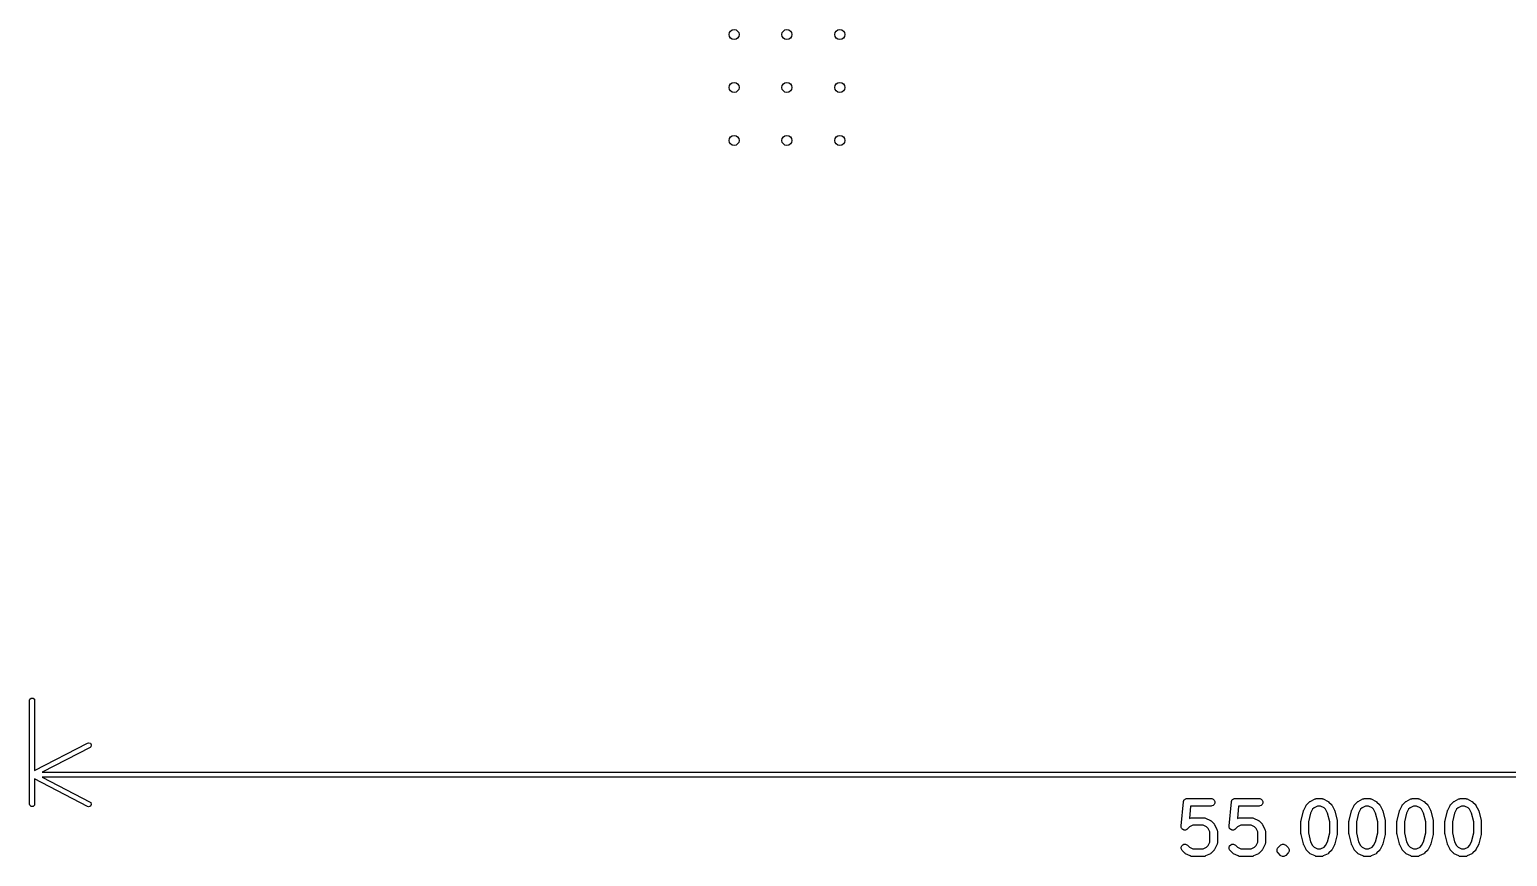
# Model space of a CAD drawing. Extents: x 5.31 to 7.6, y -5.23 to -3.91.
# Drawn here: x 5.308 to 6.463, y -5.233 to -4.586 of the extents above; entities that cross this region are included whole.
import ezdxf

# ---------------------------------------------------------------- set-up
doc = ezdxf.new("R2010")
doc.units = 0
doc.header["$MEASUREMENT"] = 0
doc.layers.add('BLACK', color=7, linetype='CONTINUOUS')

msp = doc.modelspace()

# ---------------------------------------------------------------- linework, layer by layer
at = {"layer": 'BLACK', "linetype": 'CONTINUOUS'}
for p, q in [((5.308, -5.1108), (5.3082, -5.11)), ((5.308, -5.1921), (5.308, -5.1108)), ((5.3082, -5.11), (5.3092, -5.109)), ((5.3092, -5.109), (5.3108, -5.109)), ((5.3108, -5.109), (5.3118, -5.11)), ((5.3118, -5.11), (5.312, -5.1108)), ((5.312, -5.1108), (5.312, -5.1658)), ((5.312, -5.1658), (5.3534, -5.1442)), ((5.3553, -5.1477), (5.318, -5.167)), ((5.3534, -5.1442), (5.3542, -5.144)), ((5.3542, -5.144), (5.3556, -5.1444)), ((5.3559, -5.1472), (5.3553, -5.1477)), ((5.3556, -5.1444), (5.3563, -5.1457)), ((5.3563, -5.1457), (5.3559, -5.1472)), ((5.3534, -5.1938), (5.312, -5.1722)), ((5.312, -5.1722), (5.312, -5.1921)), ((5.318, -5.167), (7.4673, -5.167)), ((7.4673, -5.171), (5.318, -5.171)), ((5.318, -5.171), (5.3553, -5.1903)), ((5.3082, -5.1928), (5.308, -5.1921)), ((5.3092, -5.1939), (5.3082, -5.1928)), ((5.3108, -5.1939), (5.3092, -5.1939)), ((5.3118, -5.1928), (5.3108, -5.1939)), ((5.312, -5.1921), (5.3118, -5.1928)), ((5.3542, -5.194), (5.3534, -5.1938)), ((5.3556, -5.1936), (5.3542, -5.194)), ((5.3553, -5.1903), (5.3559, -5.1908)), ((5.3563, -5.1923), (5.3556, -5.1936)), ((5.3559, -5.1908), (5.3563, -5.1923)), ((6.2079, -5.209), (6.2098, -5.1902)), ((6.2098, -5.1899), (6.2099, -5.1897)), ((6.2098, -5.19), (6.2098, -5.1899)), ((6.2098, -5.1902), (6.2098, -5.19)), ((6.2098, -5.19), (6.2098, -5.19)), ((6.2099, -5.1897), (6.2101, -5.1893)), ((6.2101, -5.1893), (6.2102, -5.1889)), ((6.2102, -5.1889), (6.2103, -5.1888)), ((6.2103, -5.1888), (6.2104, -5.1887)), ((6.2104, -5.1887), (6.2108, -5.1884)), ((6.2108, -5.1884), (6.2111, -5.1881)), ((6.2111, -5.1881), (6.2112, -5.188)), ((6.2112, -5.188), (6.2113, -5.1879)), ((6.2113, -5.1879), (6.2117, -5.1878)), ((6.2117, -5.1878), (6.2121, -5.1876)), ((6.2121, -5.1876), (6.2123, -5.1876)), ((6.2123, -5.1876), (6.2124, -5.1876)), ((6.2124, -5.1876), (6.2125, -5.1876)), ((6.2125, -5.1876), (6.2127, -5.1876)), ((6.2127, -5.1876), (6.2314, -5.1876)), ((6.2154, -5.1935), (6.2144, -5.2033)), ((6.2314, -5.1935), (6.2154, -5.1935)), ((6.2314, -5.1876), (6.232, -5.1876)), ((6.232, -5.1934), (6.2314, -5.1935)), ((6.232, -5.1876), (6.2331, -5.1881)), ((6.2331, -5.193), (6.232, -5.1934)), ((6.2331, -5.1881), (6.2339, -5.1889)), ((6.2339, -5.1922), (6.2331, -5.193)), ((6.2339, -5.1889), (6.2343, -5.19)), ((6.2343, -5.1911), (6.2339, -5.1922)), ((6.2343, -5.19), (6.2343, -5.1911)), ((6.2454, -5.209), (6.2473, -5.1902)), ((6.2473, -5.1899), (6.2474, -5.1897)), ((6.2473, -5.19), (6.2473, -5.1899)), ((6.2473, -5.1902), (6.2473, -5.19)), ((6.2473, -5.19), (6.2473, -5.19)), ((6.2474, -5.1897), (6.2476, -5.1893)), ((6.2476, -5.1893), (6.2477, -5.1889)), ((6.2477, -5.1889), (6.2478, -5.1888)), ((6.2478, -5.1888), (6.2479, -5.1887)), ((6.2479, -5.1887), (6.2482, -5.1884)), ((6.2482, -5.1884), (6.2486, -5.1881)), ((6.2486, -5.1881), (6.2487, -5.188)), ((6.2487, -5.188), (6.2488, -5.1879)), ((6.2488, -5.1879), (6.2492, -5.1878)), ((6.2492, -5.1878), (6.2496, -5.1876)), ((6.2496, -5.1876), (6.2498, -5.1876)), ((6.2498, -5.1876), (6.2499, -5.1876)), ((6.2499, -5.1876), (6.25, -5.1876)), ((6.25, -5.1876), (6.2502, -5.1876)), ((6.2502, -5.1876), (6.2689, -5.1876)), ((6.2529, -5.1935), (6.2519, -5.2033)), ((6.2689, -5.1935), (6.2529, -5.1935)), ((6.2689, -5.1876), (6.2695, -5.1876)), ((6.2695, -5.1934), (6.2689, -5.1935)), ((6.2695, -5.1876), (6.2706, -5.1881)), ((6.2706, -5.193), (6.2695, -5.1934)), ((6.2706, -5.1881), (6.2714, -5.1889)), ((6.2714, -5.1922), (6.2706, -5.193)), ((6.2714, -5.1889), (6.2718, -5.19)), ((6.2718, -5.1911), (6.2714, -5.1922)), ((6.2718, -5.19), (6.2718, -5.1911)), ((6.3036, -5.1973), (6.3037, -5.197)), ((6.3036, -5.1973), (6.3036, -5.1973)), ((6.3037, -5.197), (6.3038, -5.1968)), ((6.3038, -5.1967), (6.3057, -5.193)), ((6.3038, -5.1968), (6.3038, -5.1967)), ((6.3038, -5.1968), (6.3038, -5.1968)), ((6.3057, -5.193), (6.3058, -5.1927)), ((6.3058, -5.1927), (6.3059, -5.1926)), ((6.3059, -5.1926), (6.306, -5.1925)), ((6.3059, -5.1926), (6.3059, -5.1926)), ((6.306, -5.1924), (6.3062, -5.1922)), ((6.306, -5.1925), (6.306, -5.1924)), ((6.3062, -5.1922), (6.3081, -5.1903)), ((6.3081, -5.1903), (6.3083, -5.1901)), ((6.3083, -5.1901), (6.3084, -5.1901)), ((6.3084, -5.1901), (6.3085, -5.19)), ((6.3085, -5.19), (6.3086, -5.1899)), ((6.3085, -5.19), (6.3085, -5.19)), ((6.3086, -5.1899), (6.3089, -5.1898)), ((6.3089, -5.1898), (6.3126, -5.1879)), ((6.3107, -5.196), (6.3092, -5.1991)), ((6.3119, -5.1948), (6.3107, -5.196)), ((6.3146, -5.1935), (6.3119, -5.1948)), ((6.3126, -5.1879), (6.3132, -5.1877)), ((6.3132, -5.1877), (6.3133, -5.1877)), ((6.3133, -5.1877), (6.3134, -5.1876)), ((6.3134, -5.1876), (6.3139, -5.1876)), ((6.3139, -5.1876), (6.3177, -5.1876)), ((6.317, -5.1935), (6.3146, -5.1935)), ((6.3197, -5.1948), (6.317, -5.1935)), ((6.3177, -5.1876), (6.3183, -5.1876)), ((6.3183, -5.1876), (6.3184, -5.1877)), ((6.3184, -5.1877), (6.3185, -5.1877)), ((6.3185, -5.1877), (6.319, -5.1879)), ((6.319, -5.1879), (6.3228, -5.1898)), ((6.3209, -5.196), (6.3197, -5.1948)), ((6.3224, -5.1991), (6.3209, -5.196)), ((6.3228, -5.1898), (6.323, -5.1899)), ((6.323, -5.1899), (6.3231, -5.19)), ((6.3231, -5.19), (6.3232, -5.19)), ((6.3232, -5.19), (6.3232, -5.1901)), ((6.3232, -5.1901), (6.3233, -5.1901)), ((6.3233, -5.1901), (6.3235, -5.1903)), ((6.3235, -5.1903), (6.3254, -5.1922)), ((6.3254, -5.1922), (6.3256, -5.1924)), ((6.3256, -5.1924), (6.3256, -5.1925)), ((6.3256, -5.1925), (6.3257, -5.1926)), ((6.3257, -5.1926), (6.3258, -5.1926)), ((6.3258, -5.1926), (6.3258, -5.1927)), ((6.3258, -5.1927), (6.326, -5.193)), ((6.326, -5.193), (6.3278, -5.1967)), ((6.3278, -5.1967), (6.3278, -5.1968)), ((6.3278, -5.1968), (6.3279, -5.1968)), ((6.3279, -5.1968), (6.3279, -5.197)), ((6.3279, -5.197), (6.328, -5.1973)), ((6.328, -5.1973), (6.328, -5.1973)), ((6.3411, -5.1973), (6.3412, -5.197)), ((6.3411, -5.1973), (6.3411, -5.1973)), ((6.3412, -5.197), (6.3413, -5.1968)), ((6.3413, -5.1967), (6.3432, -5.193)), ((6.3413, -5.1968), (6.3413, -5.1967)), ((6.3413, -5.1968), (6.3413, -5.1968)), ((6.3432, -5.193), (6.3433, -5.1927)), ((6.3433, -5.1927), (6.3434, -5.1926)), ((6.3434, -5.1926), (6.3435, -5.1925)), ((6.3434, -5.1926), (6.3434, -5.1926)), ((6.3435, -5.1924), (6.3437, -5.1922)), ((6.3435, -5.1925), (6.3435, -5.1924)), ((6.3437, -5.1922), (6.3456, -5.1903)), ((6.3456, -5.1903), (6.3458, -5.1901)), ((6.3458, -5.1901), (6.3459, -5.1901)), ((6.3459, -5.1901), (6.346, -5.19)), ((6.346, -5.19), (6.3461, -5.1899)), ((6.346, -5.19), (6.346, -5.19)), ((6.3461, -5.1899), (6.3464, -5.1898)), ((6.3464, -5.1898), (6.3501, -5.1879)), ((6.3482, -5.196), (6.3467, -5.1991)), ((6.3494, -5.1948), (6.3482, -5.196)), ((6.3521, -5.1935), (6.3494, -5.1948)), ((6.3501, -5.1879), (6.3507, -5.1877)), ((6.3507, -5.1877), (6.3508, -5.1877)), ((6.3508, -5.1877), (6.3509, -5.1876)), ((6.3509, -5.1876), (6.3514, -5.1876)), ((6.3514, -5.1876), (6.3552, -5.1876)), ((6.3545, -5.1935), (6.3521, -5.1935)), ((6.3572, -5.1948), (6.3545, -5.1935)), ((6.3552, -5.1876), (6.3558, -5.1876)), ((6.3558, -5.1876), (6.3559, -5.1877)), ((6.3559, -5.1877), (6.356, -5.1877)), ((6.356, -5.1877), (6.3565, -5.1879)), ((6.3565, -5.1879), (6.3603, -5.1898)), ((6.3584, -5.196), (6.3572, -5.1948)), ((6.3599, -5.1991), (6.3584, -5.196)), ((6.3603, -5.1898), (6.3605, -5.1899)), ((6.3605, -5.1899), (6.3606, -5.19)), ((6.3606, -5.19), (6.3607, -5.19)), ((6.3607, -5.19), (6.3607, -5.1901)), ((6.3607, -5.1901), (6.3608, -5.1901)), ((6.3608, -5.1901), (6.361, -5.1903)), ((6.361, -5.1903), (6.3629, -5.1922)), ((6.3629, -5.1922), (6.3631, -5.1924)), ((6.3631, -5.1924), (6.3631, -5.1925)), ((6.3631, -5.1925), (6.3632, -5.1926)), ((6.3632, -5.1926), (6.3633, -5.1926)), ((6.3633, -5.1926), (6.3633, -5.1927)), ((6.3633, -5.1927), (6.3634, -5.193)), ((6.3634, -5.193), (6.3653, -5.1967)), ((6.3653, -5.1967), (6.3653, -5.1968)), ((6.3653, -5.1968), (6.3654, -5.1968)), ((6.3654, -5.1968), (6.3654, -5.197)), ((6.3654, -5.197), (6.3655, -5.1973)), ((6.3655, -5.1973), (6.3655, -5.1973)), ((6.3786, -5.1973), (6.3787, -5.197)), ((6.3786, -5.1973), (6.3786, -5.1973)), ((6.3787, -5.197), (6.3788, -5.1968)), ((6.3788, -5.1967), (6.3807, -5.193)), ((6.3788, -5.1968), (6.3788, -5.1967)), ((6.3788, -5.1968), (6.3788, -5.1968)), ((6.3807, -5.193), (6.3808, -5.1927)), ((6.3808, -5.1927), (6.3808, -5.1926)), ((6.3808, -5.1926), (6.3809, -5.1926)), ((6.3809, -5.1926), (6.381, -5.1925)), ((6.381, -5.1924), (6.3812, -5.1922)), ((6.381, -5.1925), (6.381, -5.1924)), ((6.3812, -5.1922), (6.3831, -5.1903)), ((6.3831, -5.1903), (6.3833, -5.1901)), ((6.3833, -5.1901), (6.3834, -5.1901)), ((6.3834, -5.1901), (6.3835, -5.19)), ((6.3835, -5.19), (6.3836, -5.1899)), ((6.3835, -5.19), (6.3835, -5.19)), ((6.3836, -5.1899), (6.3839, -5.1898)), ((6.3839, -5.1898), (6.3876, -5.1879)), ((6.3857, -5.196), (6.3842, -5.1991)), ((6.3869, -5.1948), (6.3857, -5.196)), ((6.3896, -5.1935), (6.3869, -5.1948)), ((6.3876, -5.1879), (6.3881, -5.1877)), ((6.3881, -5.1877), (6.3883, -5.1877)), ((6.3883, -5.1877), (6.3884, -5.1876)), ((6.3884, -5.1876), (6.3889, -5.1876)), ((6.3889, -5.1876), (6.3927, -5.1876)), ((6.392, -5.1935), (6.3896, -5.1935)), ((6.3947, -5.1948), (6.392, -5.1935)), ((6.3927, -5.1876), (6.3933, -5.1876)), ((6.3933, -5.1876), (6.3934, -5.1877)), ((6.3934, -5.1877), (6.3935, -5.1877)), ((6.3935, -5.1877), (6.394, -5.1879)), ((6.394, -5.1879), (6.3977, -5.1898)), ((6.3959, -5.196), (6.3947, -5.1948)), ((6.3974, -5.1991), (6.3959, -5.196)), ((6.3977, -5.1898), (6.398, -5.1899)), ((6.398, -5.1899), (6.3981, -5.19)), ((6.3981, -5.19), (6.3981, -5.19)), ((6.3981, -5.19), (6.3982, -5.1901)), ((6.3982, -5.1901), (6.3983, -5.1901)), ((6.3983, -5.1901), (6.3985, -5.1903)), ((6.3985, -5.1903), (6.4004, -5.1922)), ((6.4004, -5.1922), (6.4006, -5.1924)), ((6.4006, -5.1924), (6.4006, -5.1925)), ((6.4006, -5.1925), (6.4007, -5.1926)), ((6.4007, -5.1926), (6.4008, -5.1926)), ((6.4008, -5.1926), (6.4008, -5.1927)), ((6.4008, -5.1927), (6.4009, -5.193)), ((6.4009, -5.193), (6.4028, -5.1967)), ((6.4028, -5.1967), (6.4028, -5.1968)), ((6.4028, -5.1968), (6.4028, -5.1968)), ((6.4028, -5.1968), (6.4029, -5.197)), ((6.4029, -5.197), (6.403, -5.1973)), ((6.403, -5.1973), (6.403, -5.1973)), ((6.4161, -5.1973), (6.4162, -5.197)), ((6.4161, -5.1973), (6.4161, -5.1973)), ((6.4162, -5.197), (6.4163, -5.1968)), ((6.4163, -5.1967), (6.4182, -5.193)), ((6.4163, -5.1968), (6.4163, -5.1967)), ((6.4163, -5.1968), (6.4163, -5.1968)), ((6.4182, -5.193), (6.4183, -5.1927)), ((6.4183, -5.1927), (6.4183, -5.1926)), ((6.4183, -5.1926), (6.4184, -5.1926)), ((6.4184, -5.1926), (6.4185, -5.1925)), ((6.4185, -5.1924), (6.4187, -5.1922)), ((6.4185, -5.1925), (6.4185, -5.1924)), ((6.4187, -5.1922), (6.4206, -5.1903)), ((6.4206, -5.1903), (6.4208, -5.1901)), ((6.4208, -5.1901), (6.4209, -5.1901)), ((6.4209, -5.1901), (6.421, -5.19)), ((6.421, -5.19), (6.4211, -5.1899)), ((6.421, -5.19), (6.421, -5.19)), ((6.4211, -5.1899), (6.4214, -5.1898)), ((6.4214, -5.1898), (6.4251, -5.1879)), ((6.4232, -5.196), (6.4217, -5.1991)), ((6.4244, -5.1948), (6.4232, -5.196)), ((6.4271, -5.1935), (6.4244, -5.1948)), ((6.4251, -5.1879), (6.4256, -5.1877)), ((6.4256, -5.1877), (6.4257, -5.1877)), ((6.4257, -5.1877), (6.4258, -5.1876)), ((6.4258, -5.1876), (6.4264, -5.1876)), ((6.4264, -5.1876), (6.4302, -5.1876)), ((6.4295, -5.1935), (6.4271, -5.1935)), ((6.4322, -5.1948), (6.4295, -5.1935)), ((6.4302, -5.1876), (6.4307, -5.1876)), ((6.4307, -5.1876), (6.4308, -5.1877)), ((6.4308, -5.1877), (6.431, -5.1877)), ((6.431, -5.1877), (6.4315, -5.1879)), ((6.4315, -5.1879), (6.4352, -5.1898)), ((6.4334, -5.196), (6.4322, -5.1948)), ((6.4349, -5.1991), (6.4334, -5.196)), ((6.4352, -5.1898), (6.4355, -5.1899)), ((6.4355, -5.1899), (6.4356, -5.19)), ((6.4356, -5.19), (6.4356, -5.19)), ((6.4356, -5.19), (6.4357, -5.1901)), ((6.4357, -5.1901), (6.4358, -5.1901)), ((6.4358, -5.1901), (6.436, -5.1903)), ((6.436, -5.1903), (6.4379, -5.1922)), ((6.4379, -5.1922), (6.4381, -5.1924)), ((6.4381, -5.1924), (6.4381, -5.1925)), ((6.4381, -5.1925), (6.4382, -5.1926)), ((6.4382, -5.1926), (6.4383, -5.1926)), ((6.4383, -5.1926), (6.4383, -5.1927)), ((6.4383, -5.1927), (6.4384, -5.193)), ((6.4384, -5.193), (6.4403, -5.1967)), ((6.4403, -5.1967), (6.4403, -5.1968)), ((6.4403, -5.1968), (6.4403, -5.1968)), ((6.4403, -5.1968), (6.4404, -5.197)), ((6.4404, -5.197), (6.4405, -5.1973)), ((6.4405, -5.1973), (6.4405, -5.1973)), ((6.2144, -5.2033), (6.2151, -5.2029)), ((6.2171, -5.2085), (6.2144, -5.2098)), ((6.2151, -5.2029), (6.2157, -5.2027)), ((6.2157, -5.2027), (6.2158, -5.2027)), ((6.2158, -5.2027), (6.2159, -5.2026)), ((6.2159, -5.2026), (6.2164, -5.2026)), ((6.2164, -5.2026), (6.2258, -5.2026)), ((6.2251, -5.2085), (6.2171, -5.2085)), ((6.2278, -5.2098), (6.2251, -5.2085)), ((6.2258, -5.2026), (6.2264, -5.2026)), ((6.2264, -5.2026), (6.2265, -5.2027)), ((6.2265, -5.2027), (6.2266, -5.2027)), ((6.2266, -5.2027), (6.2271, -5.2029)), ((6.2271, -5.2029), (6.2309, -5.2048)), ((6.2309, -5.2048), (6.2311, -5.2049)), ((6.2311, -5.2049), (6.2312, -5.205)), ((6.2312, -5.205), (6.2313, -5.205)), ((6.2313, -5.205), (6.2314, -5.2051)), ((6.2314, -5.2051), (6.2314, -5.2051)), ((6.2314, -5.2051), (6.2317, -5.2053)), ((6.2317, -5.2053), (6.2335, -5.2072)), ((6.2335, -5.2072), (6.2337, -5.2074)), ((6.2337, -5.2074), (6.2338, -5.2075)), ((6.2338, -5.2075), (6.2338, -5.2076)), ((6.2338, -5.2076), (6.2339, -5.2076)), ((6.2339, -5.2076), (6.2339, -5.2077)), ((6.2339, -5.2077), (6.2341, -5.208)), ((6.2341, -5.208), (6.236, -5.2117)), ((6.2519, -5.2033), (6.2526, -5.2029)), ((6.2546, -5.2085), (6.2519, -5.2098)), ((6.2526, -5.2029), (6.2532, -5.2027)), ((6.2532, -5.2027), (6.2533, -5.2027)), ((6.2533, -5.2027), (6.2534, -5.2026)), ((6.2534, -5.2026), (6.2539, -5.2026)), ((6.2539, -5.2026), (6.2633, -5.2026)), ((6.2626, -5.2085), (6.2546, -5.2085)), ((6.2653, -5.2098), (6.2626, -5.2085)), ((6.2633, -5.2026), (6.2639, -5.2026)), ((6.2639, -5.2026), (6.264, -5.2027)), ((6.264, -5.2027), (6.2641, -5.2027)), ((6.2641, -5.2027), (6.2646, -5.2029)), ((6.2646, -5.2029), (6.2684, -5.2048)), ((6.2684, -5.2048), (6.2686, -5.2049)), ((6.2686, -5.2049), (6.2687, -5.205)), ((6.2687, -5.205), (6.2688, -5.205)), ((6.2688, -5.205), (6.2689, -5.2051)), ((6.2689, -5.2051), (6.2689, -5.2051)), ((6.2689, -5.2051), (6.2692, -5.2053)), ((6.2692, -5.2053), (6.271, -5.2072)), ((6.271, -5.2072), (6.2712, -5.2074)), ((6.2712, -5.2074), (6.2713, -5.2075)), ((6.2713, -5.2075), (6.2713, -5.2076)), ((6.2713, -5.2076), (6.2714, -5.2076)), ((6.2714, -5.2076), (6.2714, -5.2077)), ((6.2714, -5.2077), (6.2716, -5.208)), ((6.2716, -5.208), (6.2735, -5.2117)), ((6.3016, -5.2052), (6.3017, -5.205)), ((6.3016, -5.2054), (6.3016, -5.2052)), ((6.3016, -5.2055), (6.3016, -5.2054)), ((6.3016, -5.2054), (6.3016, -5.2054)), ((6.3016, -5.2149), (6.3016, -5.2055)), ((6.3017, -5.2048), (6.3036, -5.1973)), ((6.3017, -5.2049), (6.3017, -5.2048)), ((6.3017, -5.205), (6.3017, -5.2049)), ((6.3036, -5.1973), (6.3036, -5.1973)), ((6.3092, -5.1991), (6.3075, -5.2059)), ((6.3075, -5.2059), (6.3075, -5.2145)), ((6.3241, -5.2059), (6.3224, -5.1991)), ((6.3241, -5.2145), (6.3241, -5.2059)), ((6.328, -5.1973), (6.3281, -5.1973)), ((6.3281, -5.1973), (6.3299, -5.2048)), ((6.3299, -5.2048), (6.3299, -5.2049)), ((6.3299, -5.2049), (6.33, -5.205)), ((6.33, -5.205), (6.33, -5.2052)), ((6.33, -5.2052), (6.33, -5.2054)), ((6.33, -5.2054), (6.33, -5.2054)), ((6.33, -5.2054), (6.33, -5.2055)), ((6.33, -5.2055), (6.33, -5.2149)), ((6.3391, -5.2052), (6.3392, -5.205)), ((6.3391, -5.2054), (6.3391, -5.2052)), ((6.3391, -5.2055), (6.3391, -5.2054)), ((6.3391, -5.2054), (6.3391, -5.2054)), ((6.3391, -5.2149), (6.3391, -5.2055)), ((6.3392, -5.2048), (6.3411, -5.1973)), ((6.3392, -5.2049), (6.3392, -5.2048)), ((6.3392, -5.205), (6.3392, -5.2049)), ((6.3411, -5.1973), (6.3411, -5.1973)), ((6.3467, -5.1991), (6.345, -5.2059)), ((6.345, -5.2059), (6.345, -5.2145)), ((6.3616, -5.2059), (6.3599, -5.1991)), ((6.3616, -5.2145), (6.3616, -5.2059)), ((6.3655, -5.1973), (6.3655, -5.1973)), ((6.3655, -5.1973), (6.3674, -5.2048)), ((6.3674, -5.2048), (6.3674, -5.2049)), ((6.3674, -5.2049), (6.3675, -5.205)), ((6.3675, -5.205), (6.3675, -5.2052)), ((6.3675, -5.2052), (6.3675, -5.2054)), ((6.3675, -5.2054), (6.3675, -5.2054)), ((6.3675, -5.2054), (6.3675, -5.2055)), ((6.3675, -5.2055), (6.3675, -5.2149)), ((6.3766, -5.2052), (6.3767, -5.205)), ((6.3766, -5.2054), (6.3766, -5.2052)), ((6.3766, -5.2055), (6.3766, -5.2054)), ((6.3766, -5.2054), (6.3766, -5.2054)), ((6.3766, -5.2149), (6.3766, -5.2055)), ((6.3767, -5.2048), (6.3786, -5.1973)), ((6.3767, -5.2049), (6.3767, -5.2048)), ((6.3767, -5.205), (6.3767, -5.2049)), ((6.3786, -5.1973), (6.3786, -5.1973)), ((6.3842, -5.1991), (6.3825, -5.2059)), ((6.3825, -5.2059), (6.3825, -5.2145)), ((6.3991, -5.2059), (6.3974, -5.1991)), ((6.3991, -5.2145), (6.3991, -5.2059)), ((6.403, -5.1973), (6.403, -5.1973)), ((6.403, -5.1973), (6.4049, -5.2048)), ((6.4049, -5.2048), (6.4049, -5.2049)), ((6.4049, -5.2049), (6.4049, -5.205)), ((6.4049, -5.205), (6.405, -5.2052)), ((6.405, -5.2052), (6.405, -5.2054)), ((6.405, -5.2054), (6.405, -5.2054)), ((6.405, -5.2054), (6.405, -5.2055)), ((6.405, -5.2055), (6.405, -5.2149)), ((6.4141, -5.2052), (6.4142, -5.205)), ((6.4141, -5.2054), (6.4141, -5.2052)), ((6.4141, -5.2055), (6.4141, -5.2054)), ((6.4141, -5.2054), (6.4141, -5.2054)), ((6.4141, -5.2149), (6.4141, -5.2055)), ((6.4142, -5.2048), (6.4161, -5.1973)), ((6.4142, -5.2049), (6.4142, -5.2048)), ((6.4142, -5.205), (6.4142, -5.2049)), ((6.4161, -5.1973), (6.4161, -5.1973)), ((6.4217, -5.1991), (6.42, -5.2059)), ((6.42, -5.2059), (6.42, -5.2145)), ((6.4366, -5.2059), (6.4349, -5.1991)), ((6.4366, -5.2145), (6.4366, -5.2059)), ((6.4405, -5.1973), (6.4405, -5.1973)), ((6.4405, -5.1973), (6.4424, -5.2048)), ((6.4424, -5.2048), (6.4424, -5.2049)), ((6.4424, -5.2049), (6.4424, -5.205)), ((6.4424, -5.205), (6.4425, -5.2052)), ((6.4425, -5.2052), (6.4425, -5.2054)), ((6.4425, -5.2054), (6.4425, -5.2054)), ((6.4425, -5.2054), (6.4425, -5.2055)), ((6.4425, -5.2055), (6.4425, -5.2149)), ((6.2079, -5.2096), (6.2079, -5.209)), ((6.2079, -5.2097), (6.2079, -5.2096)), ((6.2079, -5.2099), (6.2079, -5.2097)), ((6.2081, -5.2103), (6.2079, -5.2099)), ((6.2082, -5.2107), (6.2081, -5.2103)), ((6.2083, -5.2108), (6.2082, -5.2107)), ((6.2084, -5.2109), (6.2083, -5.2108)), ((6.2087, -5.2112), (6.2084, -5.2109)), ((6.2089, -5.2116), (6.2087, -5.2112)), ((6.2091, -5.2116), (6.2089, -5.2116)), ((6.2092, -5.2117), (6.2091, -5.2116)), ((6.2096, -5.2119), (6.2092, -5.2117)), ((6.21, -5.2121), (6.2096, -5.2119)), ((6.2101, -5.2121), (6.21, -5.2121)), ((6.2102, -5.2122), (6.2101, -5.2121)), ((6.2107, -5.2122), (6.2102, -5.2122)), ((6.2111, -5.2122), (6.2107, -5.2122)), ((6.2113, -5.2122), (6.2111, -5.2122)), ((6.2114, -5.2122), (6.2113, -5.2122)), ((6.2118, -5.212), (6.2114, -5.2122)), ((6.2122, -5.2119), (6.2118, -5.212)), ((6.2123, -5.2118), (6.2122, -5.2119)), ((6.2125, -5.2117), (6.2123, -5.2118)), ((6.2129, -5.2114), (6.2125, -5.2117)), ((6.2144, -5.2098), (6.2129, -5.2114)), ((6.229, -5.211), (6.2278, -5.2098)), ((6.2304, -5.2137), (6.229, -5.211)), ((6.2304, -5.2217), (6.2304, -5.2137)), ((6.236, -5.2117), (6.2362, -5.2123)), ((6.2362, -5.2123), (6.2362, -5.2124)), ((6.2362, -5.2124), (6.2362, -5.2125)), ((6.2362, -5.2125), (6.2363, -5.213)), ((6.2363, -5.213), (6.2363, -5.2224)), ((6.2454, -5.2096), (6.2454, -5.209)), ((6.2454, -5.2097), (6.2454, -5.2096)), ((6.2454, -5.2099), (6.2454, -5.2097)), ((6.2456, -5.2103), (6.2454, -5.2099)), ((6.2457, -5.2107), (6.2456, -5.2103)), ((6.2458, -5.2108), (6.2457, -5.2107)), ((6.2459, -5.2109), (6.2458, -5.2108)), ((6.2462, -5.2112), (6.2459, -5.2109)), ((6.2464, -5.2116), (6.2462, -5.2112)), ((6.2466, -5.2116), (6.2464, -5.2116)), ((6.2467, -5.2117), (6.2466, -5.2116)), ((6.2471, -5.2119), (6.2467, -5.2117)), ((6.2475, -5.2121), (6.2471, -5.2119)), ((6.2476, -5.2121), (6.2475, -5.2121)), ((6.2477, -5.2122), (6.2476, -5.2121)), ((6.2482, -5.2122), (6.2477, -5.2122)), ((6.2486, -5.2122), (6.2482, -5.2122)), ((6.2487, -5.2122), (6.2486, -5.2122)), ((6.2489, -5.2122), (6.2487, -5.2122)), ((6.2493, -5.212), (6.2489, -5.2122)), ((6.2497, -5.2119), (6.2493, -5.212)), ((6.2498, -5.2118), (6.2497, -5.2119)), ((6.25, -5.2117), (6.2498, -5.2118)), ((6.2504, -5.2114), (6.25, -5.2117)), ((6.2519, -5.2098), (6.2504, -5.2114)), ((6.2665, -5.211), (6.2653, -5.2098)), ((6.2679, -5.2137), (6.2665, -5.211)), ((6.2679, -5.2217), (6.2679, -5.2137)), ((6.2735, -5.2117), (6.2737, -5.2123)), ((6.2737, -5.2123), (6.2737, -5.2124)), ((6.2737, -5.2124), (6.2737, -5.2125)), ((6.2737, -5.2125), (6.2738, -5.213)), ((6.2738, -5.213), (6.2738, -5.2224)), ((6.3016, -5.215), (6.3016, -5.2149)), ((6.3016, -5.2151), (6.3016, -5.215)), ((6.3016, -5.2153), (6.3016, -5.2151)), ((6.3017, -5.2155), (6.3016, -5.2153)), ((6.3017, -5.2156), (6.3017, -5.2155)), ((6.3017, -5.2155), (6.3017, -5.2155)), ((6.3036, -5.2231), (6.3017, -5.2156)), ((6.3075, -5.2145), (6.3092, -5.2214)), ((6.3224, -5.2214), (6.3241, -5.2145)), ((6.3299, -5.2156), (6.3281, -5.2231)), ((6.33, -5.2155), (6.3299, -5.2155)), ((6.3299, -5.2155), (6.3299, -5.2156)), ((6.33, -5.2149), (6.33, -5.215)), ((6.33, -5.215), (6.33, -5.2151)), ((6.33, -5.2151), (6.33, -5.2153)), ((6.33, -5.2153), (6.33, -5.2155)), ((6.3391, -5.215), (6.3391, -5.2149)), ((6.3391, -5.2151), (6.3391, -5.215)), ((6.3391, -5.2153), (6.3391, -5.2151)), ((6.3392, -5.2155), (6.3391, -5.2153)), ((6.3392, -5.2156), (6.3392, -5.2155)), ((6.3392, -5.2155), (6.3392, -5.2155)), ((6.3411, -5.2231), (6.3392, -5.2156)), ((6.345, -5.2145), (6.3467, -5.2214)), ((6.3599, -5.2214), (6.3616, -5.2145)), ((6.3674, -5.2156), (6.3655, -5.2231)), ((6.3675, -5.2155), (6.3674, -5.2155)), ((6.3674, -5.2155), (6.3674, -5.2156)), ((6.3675, -5.2149), (6.3675, -5.215)), ((6.3675, -5.215), (6.3675, -5.2151)), ((6.3675, -5.2151), (6.3675, -5.2153)), ((6.3675, -5.2153), (6.3675, -5.2155)), ((6.3766, -5.215), (6.3766, -5.2149)), ((6.3766, -5.2151), (6.3766, -5.215)), ((6.3766, -5.2153), (6.3766, -5.2151)), ((6.3767, -5.2155), (6.3766, -5.2153)), ((6.3767, -5.2156), (6.3767, -5.2155)), ((6.3767, -5.2155), (6.3767, -5.2155)), ((6.3786, -5.2231), (6.3767, -5.2156)), ((6.3825, -5.2145), (6.3842, -5.2214)), ((6.3974, -5.2214), (6.3991, -5.2145)), ((6.4049, -5.2156), (6.403, -5.2231)), ((6.405, -5.2153), (6.4049, -5.2155)), ((6.4049, -5.2155), (6.4049, -5.2155)), ((6.4049, -5.2155), (6.4049, -5.2156)), ((6.405, -5.2149), (6.405, -5.215)), ((6.405, -5.215), (6.405, -5.2151)), ((6.405, -5.2151), (6.405, -5.2153)), ((6.4141, -5.215), (6.4141, -5.2149)), ((6.4141, -5.2151), (6.4141, -5.215)), ((6.4141, -5.2153), (6.4141, -5.2151)), ((6.4142, -5.2155), (6.4141, -5.2153)), ((6.4142, -5.2156), (6.4142, -5.2155)), ((6.4142, -5.2155), (6.4142, -5.2155)), ((6.4161, -5.2231), (6.4142, -5.2156)), ((6.42, -5.2145), (6.4217, -5.2214)), ((6.4349, -5.2214), (6.4366, -5.2145)), ((6.4424, -5.2156), (6.4405, -5.2231)), ((6.4425, -5.2153), (6.4424, -5.2155)), ((6.4424, -5.2155), (6.4424, -5.2155)), ((6.4424, -5.2155), (6.4424, -5.2156)), ((6.4425, -5.2149), (6.4425, -5.215)), ((6.4425, -5.215), (6.4425, -5.2151)), ((6.4425, -5.2151), (6.4425, -5.2153)), ((6.2079, -5.2256), (6.2084, -5.2245)), ((6.2079, -5.2267), (6.2079, -5.2256)), ((6.2084, -5.2278), (6.2079, -5.2267)), ((6.2084, -5.2245), (6.2092, -5.2237)), ((6.2087, -5.2282), (6.2084, -5.2278)), ((6.2106, -5.2301), (6.2087, -5.2282)), ((6.2092, -5.2237), (6.2102, -5.2233)), ((6.2102, -5.2233), (6.2114, -5.2233)), ((6.2108, -5.2303), (6.2106, -5.2301)), ((6.2109, -5.2304), (6.2108, -5.2303)), ((6.211, -5.2304), (6.2109, -5.2304)), ((6.2111, -5.2305), (6.211, -5.2304)), ((6.2114, -5.2307), (6.2111, -5.2305)), ((6.2111, -5.2305), (6.2111, -5.2305)), ((6.2114, -5.2233), (6.2125, -5.2237)), ((6.2151, -5.2325), (6.2114, -5.2307)), ((6.2125, -5.2237), (6.2129, -5.2241)), ((6.2129, -5.2241), (6.2144, -5.2256)), ((6.2144, -5.2256), (6.2171, -5.227)), ((6.2171, -5.227), (6.2251, -5.227)), ((6.2251, -5.227), (6.2278, -5.2256)), ((6.2309, -5.2307), (6.2271, -5.2325)), ((6.2278, -5.2256), (6.229, -5.2244)), ((6.229, -5.2244), (6.2304, -5.2217)), ((6.2311, -5.2305), (6.2309, -5.2307)), ((6.2312, -5.2305), (6.2311, -5.2305)), ((6.2313, -5.2304), (6.2312, -5.2305)), ((6.2314, -5.2304), (6.2313, -5.2304)), ((6.2317, -5.2301), (6.2314, -5.2303)), ((6.2314, -5.2303), (6.2314, -5.2304)), ((6.2335, -5.2282), (6.2317, -5.2301)), ((6.2337, -5.228), (6.2335, -5.2282)), ((6.2338, -5.228), (6.2337, -5.228)), ((6.2339, -5.2278), (6.2338, -5.2279)), ((6.2338, -5.2279), (6.2338, -5.228)), ((6.2341, -5.2275), (6.2339, -5.2277)), ((6.2339, -5.2277), (6.2339, -5.2278)), ((6.236, -5.2237), (6.2341, -5.2275)), ((6.2362, -5.2232), (6.236, -5.2237)), ((6.2363, -5.2224), (6.2362, -5.223)), ((6.2362, -5.223), (6.2362, -5.2231)), ((6.2362, -5.2231), (6.2362, -5.2232)), ((6.2454, -5.2256), (6.2459, -5.2245)), ((6.2454, -5.2267), (6.2454, -5.2256)), ((6.2459, -5.2278), (6.2454, -5.2267)), ((6.2459, -5.2245), (6.2467, -5.2237)), ((6.2462, -5.2282), (6.2459, -5.2278)), ((6.2481, -5.2301), (6.2462, -5.2282)), ((6.2467, -5.2237), (6.2477, -5.2233)), ((6.2477, -5.2233), (6.2489, -5.2233)), ((6.2483, -5.2303), (6.2481, -5.2301)), ((6.2484, -5.2304), (6.2483, -5.2303)), ((6.2485, -5.2304), (6.2484, -5.2304)), ((6.2486, -5.2305), (6.2485, -5.2304)), ((6.2489, -5.2307), (6.2486, -5.2305)), ((6.2486, -5.2305), (6.2486, -5.2305)), ((6.2489, -5.2233), (6.25, -5.2237)), ((6.2526, -5.2325), (6.2489, -5.2307)), ((6.25, -5.2237), (6.2504, -5.2241)), ((6.2504, -5.2241), (6.2519, -5.2256)), ((6.2519, -5.2256), (6.2546, -5.227)), ((6.2546, -5.227), (6.2626, -5.227)), ((6.2626, -5.227), (6.2653, -5.2256)), ((6.2684, -5.2307), (6.2646, -5.2325)), ((6.2653, -5.2256), (6.2665, -5.2244)), ((6.2665, -5.2244), (6.2679, -5.2217)), ((6.2686, -5.2305), (6.2684, -5.2307)), ((6.2687, -5.2305), (6.2686, -5.2305)), ((6.2688, -5.2304), (6.2687, -5.2305)), ((6.2689, -5.2304), (6.2688, -5.2304)), ((6.2692, -5.2301), (6.2689, -5.2303)), ((6.2689, -5.2303), (6.2689, -5.2304)), ((6.271, -5.2282), (6.2692, -5.2301)), ((6.2712, -5.228), (6.271, -5.2282)), ((6.2713, -5.228), (6.2712, -5.228)), ((6.2714, -5.2278), (6.2713, -5.2279)), ((6.2713, -5.2279), (6.2713, -5.228)), ((6.2716, -5.2275), (6.2714, -5.2277)), ((6.2714, -5.2277), (6.2714, -5.2278)), ((6.2735, -5.2237), (6.2716, -5.2275)), ((6.2737, -5.2232), (6.2735, -5.2237)), ((6.2738, -5.2224), (6.2737, -5.223)), ((6.2737, -5.223), (6.2737, -5.2231)), ((6.2737, -5.2231), (6.2737, -5.2232)), ((6.2829, -5.2275), (6.2834, -5.2264)), ((6.2829, -5.2286), (6.2829, -5.2275)), ((6.2831, -5.2291), (6.2829, -5.2286)), ((6.2834, -5.2297), (6.2831, -5.2291)), ((6.2834, -5.2264), (6.2837, -5.2259)), ((6.2837, -5.2301), (6.2834, -5.2297)), ((6.2837, -5.2259), (6.2856, -5.2241)), ((6.2856, -5.232), (6.2837, -5.2301)), ((6.2856, -5.2241), (6.286, -5.2237)), ((6.286, -5.2237), (6.2868, -5.2234)), ((6.286, -5.2237), (6.286, -5.2237)), ((6.2868, -5.2234), (6.2871, -5.2233)), ((6.2871, -5.2233), (6.2883, -5.2233)), ((6.2883, -5.2233), (6.2883, -5.2233)), ((6.2883, -5.2233), (6.2886, -5.2234)), ((6.2886, -5.2234), (6.2893, -5.2237)), ((6.2893, -5.2237), (6.2893, -5.2237)), ((6.2893, -5.2237), (6.2898, -5.2241)), ((6.2898, -5.2241), (6.2917, -5.2259)), ((6.2917, -5.2301), (6.2898, -5.232)), ((6.2917, -5.2259), (6.292, -5.2264)), ((6.292, -5.2297), (6.2917, -5.2301)), ((6.292, -5.2264), (6.2925, -5.2275)), ((6.2925, -5.2286), (6.292, -5.2297)), ((6.2925, -5.2275), (6.2925, -5.2275)), ((6.2925, -5.2275), (6.2925, -5.2286)), ((6.3036, -5.2232), (6.3036, -5.2231)), ((6.3037, -5.2234), (6.3036, -5.2232)), ((6.3036, -5.2232), (6.3036, -5.2232)), ((6.3038, -5.2237), (6.3037, -5.2234)), ((6.3057, -5.2275), (6.3038, -5.2237)), ((6.3038, -5.2237), (6.3038, -5.2237)), ((6.3038, -5.2237), (6.3038, -5.2237)), ((6.3058, -5.2277), (6.3057, -5.2275)), ((6.3059, -5.2278), (6.3058, -5.2277)), ((6.3059, -5.2279), (6.3059, -5.2278)), ((6.306, -5.228), (6.3059, -5.2279)), ((6.3062, -5.2282), (6.306, -5.228)), ((6.306, -5.228), (6.306, -5.228)), ((6.3081, -5.2301), (6.3062, -5.2282)), ((6.3083, -5.2303), (6.3081, -5.2301)), ((6.3084, -5.2304), (6.3083, -5.2303)), ((6.3085, -5.2304), (6.3084, -5.2304)), ((6.3085, -5.2305), (6.3085, -5.2304)), ((6.3086, -5.2305), (6.3085, -5.2305)), ((6.3089, -5.2307), (6.3086, -5.2305)), ((6.3126, -5.2325), (6.3089, -5.2307)), ((6.3092, -5.2214), (6.3107, -5.2244)), ((6.3107, -5.2244), (6.3119, -5.2256)), ((6.3119, -5.2256), (6.3146, -5.227)), ((6.3146, -5.227), (6.317, -5.227)), ((6.317, -5.227), (6.3197, -5.2256)), ((6.3228, -5.2307), (6.319, -5.2325)), ((6.3197, -5.2256), (6.3209, -5.2244)), ((6.3209, -5.2244), (6.3224, -5.2214)), ((6.323, -5.2305), (6.3228, -5.2307)), ((6.3231, -5.2305), (6.323, -5.2305)), ((6.3232, -5.2304), (6.3231, -5.2305)), ((6.3233, -5.2303), (6.3232, -5.2304)), ((6.3232, -5.2304), (6.3232, -5.2304)), ((6.3235, -5.2301), (6.3233, -5.2303)), ((6.3254, -5.2282), (6.3235, -5.2301)), ((6.3256, -5.228), (6.3254, -5.2282)), ((6.3257, -5.2279), (6.3256, -5.228)), ((6.3256, -5.228), (6.3256, -5.228)), ((6.3258, -5.2278), (6.3257, -5.2279)), ((6.326, -5.2275), (6.3258, -5.2277)), ((6.3258, -5.2277), (6.3258, -5.2278)), ((6.3278, -5.2237), (6.326, -5.2275)), ((6.3279, -5.2237), (6.3278, -5.2237)), ((6.3278, -5.2237), (6.3278, -5.2237)), ((6.328, -5.2232), (6.3279, -5.2234)), ((6.3279, -5.2234), (6.3279, -5.2237)), ((6.3281, -5.2231), (6.328, -5.2232)), ((6.328, -5.2232), (6.328, -5.2232)), ((6.3411, -5.2232), (6.3411, -5.2231)), ((6.3412, -5.2234), (6.3411, -5.2232)), ((6.3411, -5.2232), (6.3411, -5.2232)), ((6.3413, -5.2237), (6.3412, -5.2234)), ((6.3432, -5.2275), (6.3413, -5.2237)), ((6.3413, -5.2237), (6.3413, -5.2237)), ((6.3413, -5.2237), (6.3413, -5.2237)), ((6.3433, -5.2277), (6.3432, -5.2275)), ((6.3434, -5.2278), (6.3433, -5.2277)), ((6.3434, -5.2279), (6.3434, -5.2278)), ((6.3435, -5.228), (6.3434, -5.2279)), ((6.3437, -5.2282), (6.3435, -5.228)), ((6.3435, -5.228), (6.3435, -5.228)), ((6.3456, -5.2301), (6.3437, -5.2282)), ((6.3458, -5.2303), (6.3456, -5.2301)), ((6.3459, -5.2304), (6.3458, -5.2303)), ((6.346, -5.2304), (6.3459, -5.2304)), ((6.346, -5.2305), (6.346, -5.2304)), ((6.3461, -5.2305), (6.346, -5.2305)), ((6.3464, -5.2307), (6.3461, -5.2305)), ((6.3501, -5.2325), (6.3464, -5.2307)), ((6.3467, -5.2214), (6.3482, -5.2244)), ((6.3482, -5.2244), (6.3494, -5.2256)), ((6.3494, -5.2256), (6.3521, -5.227)), ((6.3521, -5.227), (6.3545, -5.227)), ((6.3545, -5.227), (6.3572, -5.2256)), ((6.3603, -5.2307), (6.3565, -5.2325)), ((6.3572, -5.2256), (6.3584, -5.2244)), ((6.3584, -5.2244), (6.3599, -5.2214)), ((6.3605, -5.2305), (6.3603, -5.2307)), ((6.3606, -5.2305), (6.3605, -5.2305)), ((6.3607, -5.2304), (6.3606, -5.2305)), ((6.3608, -5.2303), (6.3607, -5.2304)), ((6.3607, -5.2304), (6.3607, -5.2304)), ((6.361, -5.2301), (6.3608, -5.2303)), ((6.3629, -5.2282), (6.361, -5.2301)), ((6.3631, -5.228), (6.3629, -5.2282)), ((6.3632, -5.2279), (6.3631, -5.228)), ((6.3631, -5.228), (6.3631, -5.228)), ((6.3633, -5.2278), (6.3632, -5.2279)), ((6.3634, -5.2275), (6.3633, -5.2277)), ((6.3633, -5.2277), (6.3633, -5.2278)), ((6.3653, -5.2237), (6.3634, -5.2275)), ((6.3654, -5.2237), (6.3653, -5.2237)), ((6.3653, -5.2237), (6.3653, -5.2237)), ((6.3655, -5.2232), (6.3654, -5.2234)), ((6.3654, -5.2234), (6.3654, -5.2237)), ((6.3655, -5.2231), (6.3655, -5.2232)), ((6.3655, -5.2232), (6.3655, -5.2232)), ((6.3786, -5.2232), (6.3786, -5.2231)), ((6.3787, -5.2234), (6.3786, -5.2232)), ((6.3786, -5.2232), (6.3786, -5.2232)), ((6.3788, -5.2237), (6.3787, -5.2234)), ((6.3807, -5.2275), (6.3788, -5.2237)), ((6.3788, -5.2237), (6.3788, -5.2237)), ((6.3788, -5.2237), (6.3788, -5.2237)), ((6.3808, -5.2277), (6.3807, -5.2275)), ((6.3808, -5.2278), (6.3808, -5.2277)), ((6.3809, -5.2279), (6.3808, -5.2278)), ((6.381, -5.228), (6.3809, -5.2279)), ((6.3812, -5.2282), (6.381, -5.228)), ((6.381, -5.228), (6.381, -5.228)), ((6.3831, -5.2301), (6.3812, -5.2282)), ((6.3833, -5.2303), (6.3831, -5.2301)), ((6.3834, -5.2304), (6.3833, -5.2303)), ((6.3835, -5.2304), (6.3834, -5.2304)), ((6.3835, -5.2305), (6.3835, -5.2304)), ((6.3836, -5.2305), (6.3835, -5.2305)), ((6.3839, -5.2307), (6.3836, -5.2305)), ((6.3876, -5.2325), (6.3839, -5.2307)), ((6.3842, -5.2214), (6.3857, -5.2244)), ((6.3857, -5.2244), (6.3869, -5.2256)), ((6.3869, -5.2256), (6.3896, -5.227)), ((6.3896, -5.227), (6.392, -5.227)), ((6.392, -5.227), (6.3947, -5.2256)), ((6.3977, -5.2307), (6.394, -5.2325)), ((6.3947, -5.2256), (6.3959, -5.2244)), ((6.3959, -5.2244), (6.3974, -5.2214)), ((6.398, -5.2305), (6.3977, -5.2307)), ((6.3981, -5.2305), (6.398, -5.2305)), ((6.3982, -5.2304), (6.3981, -5.2304)), ((6.3981, -5.2304), (6.3981, -5.2305)), ((6.3983, -5.2303), (6.3982, -5.2304)), ((6.3985, -5.2301), (6.3983, -5.2303)), ((6.4004, -5.2282), (6.3985, -5.2301)), ((6.4006, -5.228), (6.4004, -5.2282)), ((6.4007, -5.2279), (6.4006, -5.228)), ((6.4006, -5.228), (6.4006, -5.228)), ((6.4008, -5.2278), (6.4007, -5.2279)), ((6.4009, -5.2275), (6.4008, -5.2277)), ((6.4008, -5.2277), (6.4008, -5.2278)), ((6.4028, -5.2237), (6.4009, -5.2275)), ((6.4029, -5.2234), (6.4028, -5.2237)), ((6.4028, -5.2237), (6.4028, -5.2237)), ((6.4028, -5.2237), (6.4028, -5.2237)), ((6.403, -5.2232), (6.4029, -5.2234)), ((6.403, -5.2231), (6.403, -5.2232)), ((6.403, -5.2232), (6.403, -5.2232)), ((6.4161, -5.2232), (6.4161, -5.2231)), ((6.4162, -5.2234), (6.4161, -5.2232)), ((6.4161, -5.2232), (6.4161, -5.2232)), ((6.4163, -5.2237), (6.4162, -5.2234)), ((6.4182, -5.2275), (6.4163, -5.2237)), ((6.4163, -5.2237), (6.4163, -5.2237)), ((6.4163, -5.2237), (6.4163, -5.2237)), ((6.4183, -5.2277), (6.4182, -5.2275)), ((6.4183, -5.2278), (6.4183, -5.2277)), ((6.4184, -5.2279), (6.4183, -5.2278)), ((6.4185, -5.228), (6.4184, -5.2279)), ((6.4187, -5.2282), (6.4185, -5.228)), ((6.4185, -5.228), (6.4185, -5.228)), ((6.4206, -5.2301), (6.4187, -5.2282)), ((6.4208, -5.2303), (6.4206, -5.2301)), ((6.4209, -5.2304), (6.4208, -5.2303)), ((6.421, -5.2304), (6.4209, -5.2304)), ((6.421, -5.2305), (6.421, -5.2304)), ((6.4211, -5.2305), (6.421, -5.2305)), ((6.4214, -5.2307), (6.4211, -5.2305)), ((6.4251, -5.2325), (6.4214, -5.2307)), ((6.4217, -5.2214), (6.4232, -5.2244)), ((6.4232, -5.2244), (6.4244, -5.2256)), ((6.4244, -5.2256), (6.4271, -5.227)), ((6.4271, -5.227), (6.4295, -5.227)), ((6.4295, -5.227), (6.4322, -5.2256)), ((6.4352, -5.2307), (6.4315, -5.2325)), ((6.4322, -5.2256), (6.4334, -5.2244)), ((6.4334, -5.2244), (6.4349, -5.2214)), ((6.4355, -5.2305), (6.4352, -5.2307)), ((6.4356, -5.2305), (6.4355, -5.2305)), ((6.4357, -5.2304), (6.4356, -5.2304)), ((6.4356, -5.2304), (6.4356, -5.2305)), ((6.4358, -5.2303), (6.4357, -5.2304)), ((6.436, -5.2301), (6.4358, -5.2303)), ((6.4379, -5.2282), (6.436, -5.2301)), ((6.4381, -5.228), (6.4379, -5.2282)), ((6.4382, -5.2279), (6.4381, -5.228)), ((6.4381, -5.228), (6.4381, -5.228)), ((6.4383, -5.2278), (6.4382, -5.2279)), ((6.4384, -5.2275), (6.4383, -5.2277)), ((6.4383, -5.2277), (6.4383, -5.2278)), ((6.4403, -5.2237), (6.4384, -5.2275)), ((6.4404, -5.2234), (6.4403, -5.2237)), ((6.4403, -5.2237), (6.4403, -5.2237)), ((6.4403, -5.2237), (6.4403, -5.2237)), ((6.4405, -5.2232), (6.4404, -5.2234)), ((6.4405, -5.2231), (6.4405, -5.2232)), ((6.4405, -5.2232), (6.4405, -5.2232)), ((6.2157, -5.2328), (6.2151, -5.2325)), ((6.2158, -5.2328), (6.2157, -5.2328)), ((6.2159, -5.2328), (6.2158, -5.2328)), ((6.2164, -5.2329), (6.2159, -5.2328)), ((6.2258, -5.2329), (6.2164, -5.2329)), ((6.2264, -5.2328), (6.2258, -5.2329)), ((6.2265, -5.2328), (6.2264, -5.2328)), ((6.2266, -5.2328), (6.2265, -5.2328)), ((6.2271, -5.2325), (6.2266, -5.2328)), ((6.2532, -5.2328), (6.2526, -5.2325)), ((6.2533, -5.2328), (6.2532, -5.2328)), ((6.2534, -5.2328), (6.2533, -5.2328)), ((6.2539, -5.2329), (6.2534, -5.2328)), ((6.2633, -5.2329), (6.2539, -5.2329)), ((6.2639, -5.2328), (6.2633, -5.2329)), ((6.264, -5.2328), (6.2639, -5.2328)), ((6.2641, -5.2328), (6.264, -5.2328)), ((6.2646, -5.2325), (6.2641, -5.2328)), ((6.286, -5.2324), (6.2856, -5.232)), ((6.2871, -5.2328), (6.286, -5.2324)), ((6.2883, -5.2328), (6.2871, -5.2328)), ((6.2871, -5.2328), (6.2871, -5.2328)), ((6.2893, -5.2324), (6.2883, -5.2328)), ((6.2883, -5.2328), (6.2883, -5.2328)), ((6.2898, -5.232), (6.2893, -5.2324)), ((6.3132, -5.2328), (6.3126, -5.2325)), ((6.3133, -5.2328), (6.3132, -5.2328)), ((6.3134, -5.2328), (6.3133, -5.2328)), ((6.3139, -5.2329), (6.3134, -5.2328)), ((6.3177, -5.2329), (6.3139, -5.2329)), ((6.3183, -5.2328), (6.3177, -5.2329)), ((6.3184, -5.2328), (6.3183, -5.2328)), ((6.3185, -5.2328), (6.3184, -5.2328)), ((6.319, -5.2325), (6.3185, -5.2328)), ((6.3507, -5.2328), (6.3501, -5.2325)), ((6.3508, -5.2328), (6.3507, -5.2328)), ((6.3509, -5.2328), (6.3508, -5.2328)), ((6.3514, -5.2329), (6.3509, -5.2328)), ((6.3552, -5.2329), (6.3514, -5.2329)), ((6.3558, -5.2328), (6.3552, -5.2329)), ((6.3559, -5.2328), (6.3558, -5.2328)), ((6.356, -5.2328), (6.3559, -5.2328)), ((6.3565, -5.2325), (6.356, -5.2328)), ((6.3881, -5.2328), (6.3876, -5.2325)), ((6.3883, -5.2328), (6.3881, -5.2328)), ((6.3884, -5.2328), (6.3883, -5.2328)), ((6.3889, -5.2329), (6.3884, -5.2328)), ((6.3927, -5.2329), (6.3889, -5.2329)), ((6.3933, -5.2328), (6.3927, -5.2329)), ((6.3934, -5.2328), (6.3933, -5.2328)), ((6.3935, -5.2328), (6.3934, -5.2328)), ((6.394, -5.2325), (6.3935, -5.2328)), ((6.4256, -5.2328), (6.4251, -5.2325)), ((6.4257, -5.2328), (6.4256, -5.2328)), ((6.4258, -5.2328), (6.4257, -5.2328)), ((6.4264, -5.2329), (6.4258, -5.2328)), ((6.4302, -5.2329), (6.4264, -5.2329)), ((6.4307, -5.2328), (6.4302, -5.2329)), ((6.4308, -5.2328), (6.4307, -5.2328)), ((6.431, -5.2328), (6.4308, -5.2328)), ((6.4315, -5.2325), (6.431, -5.2328))]:
    msp.add_line(p, q, dxfattribs=at)
at = {"layer": 'BLACK'}
for centre in [(5.8586, -4.5904), (5.8999, -4.5904), (5.9413, -4.5904), (5.8586, -4.6317), (5.8999, -4.6317), (5.9413, -4.6317), (5.8586, -4.6731), (5.8999, -4.6731), (5.9413, -4.6731)]:
    msp.add_circle(centre, 0.00394, dxfattribs=at)

doc.saveas('drawing.dxf')
